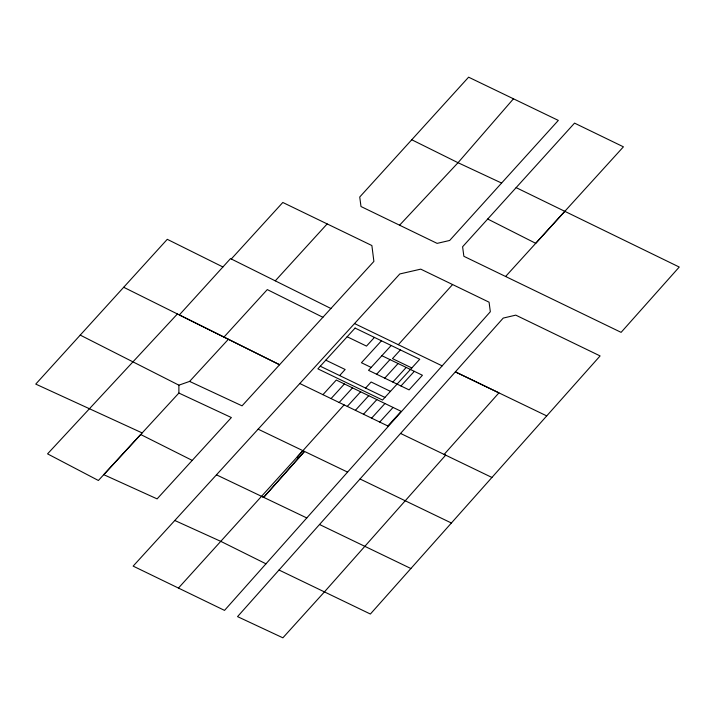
<?xml version="1.0" encoding="UTF-8"?>
<svg xmlns="http://www.w3.org/2000/svg" width="715" height="715" viewBox="0 0 715 715"><rect width="100%" height="100%" fill="white"/><g stroke="black" fill="none" stroke-linecap="round" stroke-linejoin="round"><path stroke-width="1.07" d="M177.409 313.957L47.556 453.864L98.393 480.489L178.884 393.053L178.893 385.171L80.232 335.103L35.75 384.098L142.169 432.933M513.468 98.795L458.029 162.707L399.569 225.207M263.674 497.345L304.51 451.424L263.674 497.345L216.457 474.832M347.579 472.106L224.528 610.387L133.142 566.119L399.81 273.952L420.751 269.144L489.069 302.186L490.338 311.731L347.579 472.106L258.133 429.17M279.011 570.016L237.541 616.625L282.881 637.816L324.449 591.886L445.668 455.16L400.561 433.442L279.011 570.016L370.379 614.033L600.1 355.927L515.774 315.136L503.217 318.086L400.561 433.442M344.112 404.887L297.288 456.912L298.959 457.698M178.464 588.052L302.892 450.656M398.327 344.693L452.577 284.561M501.599 183.058L558.326 120.406L468.602 77.184L359.734 197.009L360.986 206.519L437.124 243.377L449.663 240.472L501.599 183.058L458.029 162.707L411.76 139.765M516.132 187.625L679.25 267.044L621.103 332.359L463.865 256.301L462.596 246.755L574.538 123.123L623.426 146.825L505.594 276.482M80.232 335.103L167.274 239.319L222.91 266.972M231.294 258.982L282.809 202.47L371.88 245.54L373.891 261.413L242.054 405.843L189.6 381.408L178.893 385.171M330.929 308.505L230.516 258.607L179.34 314.931L223.974 337.069L267.285 289.593L322.903 317.29M275.275 280.834L327.166 223.92M192.228 460.397L157.103 498.882L103.746 474.662L140.676 434.514L192.228 460.397L231.374 417.551L178.884 393.053M339.616 375.563L345.148 369.494L325.799 360.163M374.428 337.409L366.5 346.096L347.15 336.756M322.939 394.671L336.291 380.049L401.178 411.348L387.834 425.979M381.453 340.796L361.433 362.728L371.165 367.43M331.054 398.586L344.398 383.964M339.169 402.5L352.513 387.87M391.185 345.488L368.529 370.325L409.078 389.89L422.431 375.259L381.873 355.695M347.276 406.415L360.619 391.784M376.635 374.24L389.979 359.609M365.571 388.084L371.112 382.016L390.462 391.355M400.391 349.93L392.464 358.617L411.813 367.948M355.391 410.33L368.734 395.699M384.75 378.146L398.094 363.524M363.497 414.235L376.841 399.614M392.857 382.06L406.2 367.439M371.612 418.15L384.956 403.528M400.972 385.975L414.316 371.344M564.823 211.336L535.714 243.323L487.684 219.013M379.719 422.065L393.071 407.434M189.6 381.408L228.362 339.294M174.782 520.484L221.114 541.514L265.98 563.822M261.735 496.425L306.798 517.946M360.029 478.996L451.397 523.014M410.884 568.523L319.525 524.506M546.725 415.898L455.366 371.88L498.936 392.857L444.131 454.418L491.92 477.459M354.524 323.555L442.147 365.866M320.266 366.223L384.929 397.415M299.808 383.517L388.415 426.256M123.695 287.278L279.574 364.739L223.974 337.069M355.078 328.069L317.871 368.851L382.534 400.043L419.741 359.261L355.078 328.069"/></g></svg>
